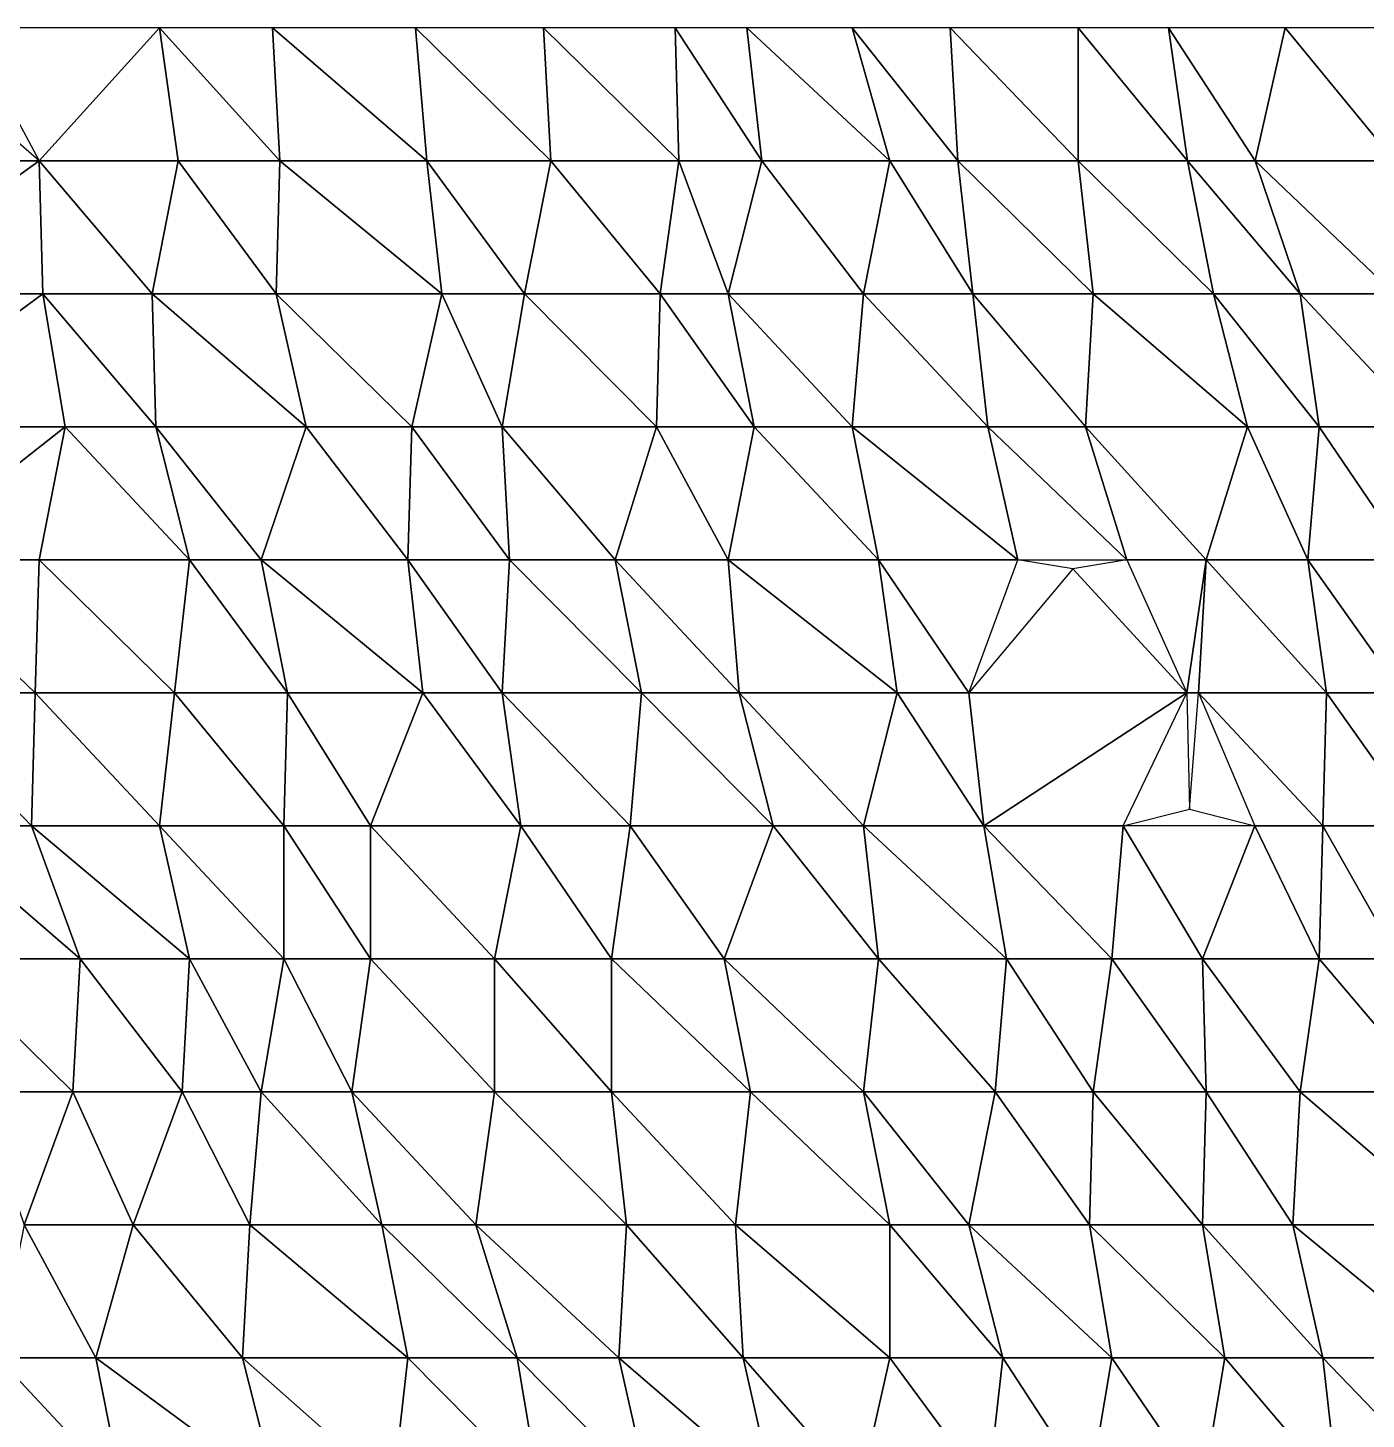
# Model space of a CAD drawing. Header units: metres. Extents: x -317 to 276, y -240 to 234.
# Drawn here: x -39 to 21.4, y 171.2 to 234 of the extents above; entities that cross this region are included whole.
import ezdxf

# ---------------------------------------------------------------- set-up
doc = ezdxf.new("R2010")
doc.units = ezdxf.units.M

msp = doc.modelspace()

# ---------------------------------------------------------------- linework, layer by layer
for points in [[(-38.450653, 228, -526.0685), (-33.01596, 234, -528.6353), (-41.66562, 234, -531.9534), (-41.66552, 234.0001, -531.9533)], [(-38.450653, 228, -526.0685), (-32.16992, 228, -527.0866), (-33.01596, 234, -528.6353), (-33.01586, 234.0001, -528.6352)], [(-33.01596, 234, -528.6353), (-27.581238, 228, -531.2021), (-27.919678, 234, -531.8216), (-27.919579, 234.0001, -531.8215)], [(-33.01596, 234, -528.6353), (-32.16992, 228, -527.0866), (-27.581238, 228, -531.2021), (-27.581139, 228.0001, -531.20197)], [(-27.919678, 234, -531.8216), (-20.962067, 228, -531.60077), (-21.469696, 234, -532.53), (-21.469597, 234.0001, -532.5299)], [(-27.919678, 234, -531.8216), (-27.581238, 228, -531.2021), (-20.962067, 228, -531.60077), (-20.961967, 228.0001, -531.60065)], [(-21.469696, 234, -532.53), (-15.358185, 228, -533.85785), (-15.696594, 234, -534.47736), (-15.696494, 234.0001, -534.47723)], [(-21.469696, 234, -532.53), (-20.962067, 228, -531.60077), (-15.358185, 228, -533.85785), (-15.358085, 228.0001, -533.8577)], [(-15.696594, 234, -534.47736), (-9.585052, 228, -535.80524), (-9.754272, 234, -536.115), (-9.754172, 234.0001, -536.11487)], [(-15.696594, 234, -534.47736), (-15.358185, 228, -533.85785), (-9.585052, 228, -535.80524), (-9.584952, 228.0001, -535.8051)], [(-9.754272, 234, -536.115), (-5.842438, 228, -541.4694), (-6.519257, 234, -542.7083), (-6.519157, 234.0001, -542.7082)], [(-9.754272, 234, -536.115), (-9.585052, 228, -535.80524), (-5.842438, 228, -541.4694), (-5.842338, 228.0001, -541.4693)], [(-6.519257, 234, -542.7083), (-0.069305, 228, -543.41675), (-1.761383, 234, -546.5141), (-1.761283, 234.0001, -546.514)], [(-6.519257, 234, -542.7083), (-5.842438, 228, -541.4694), (-0.069305, 228, -543.41675), (-0.069205, 228.0001, -543.4166)], [(-1.761383, 234, -546.5141), (2.996491, 228, -550.3198), (2.65805, 234, -550.93933), (2.65815, 234.0001, -550.9392)], [(-1.761383, 234, -546.5141), (-0.069305, 228, -543.41675), (2.996491, 228, -550.3198), (2.99659, 228.0001, -550.3197)], [(2.65805, 234, -550.93933), (8.431152, 228, -552.88666), (8.431152, 234, -552.88666), (8.431252, 234.0001, -552.88654)], [(2.65805, 234, -550.93933), (2.996491, 228, -550.3198), (8.431152, 228, -552.88666), (8.431252, 228.0001, -552.88654)], [(8.431152, 234, -552.88666), (13.358246, 228, -556.3827), (12.512207, 234, -557.9314), (12.512307, 234.0001, -557.9313)], [(8.431152, 234, -552.88666), (8.431152, 228, -552.88666), (13.358246, 228, -556.3827), (13.358346, 228.0001, -556.38257)], [(12.512207, 234, -557.9314), (16.424042, 228, -563.28577), (17.77771, 234, -560.8079), (17.77781, 234.0001, -560.8078)], [(12.512207, 234, -557.9314), (13.358246, 228, -556.3827), (16.424042, 228, -563.28577), (16.42414, 228.0001, -563.28564)], [(17.77771, 234, -560.8079), (16.424042, 228, -563.28577), (22.704773, 228, -564.30396), (22.704872, 228.0001, -564.30383)], [(17.77771, 234, -560.8079), (22.704773, 228, -564.30396), (22.027924, 234, -565.54285), (22.028023, 234.0001, -565.5427)], [(-43.37979, 232.2857, -528.83374), (-47.94638, 228, -530.9353), (-38.450653, 228, -526.0685), (-38.450554, 228.0001, -526.06836)], [(-46.7619, 222, -528.76715), (-38.450653, 228, -526.0685), (-47.94638, 228, -530.9353), (-47.94628, 228.0001, -530.9352)], [(-46.7619, 222, -528.76715), (-38.281433, 222, -525.7587), (-38.450653, 228, -526.0685), (-38.450554, 228.0001, -526.06836)], [(-38.450653, 228, -526.0685), (-33.35437, 222, -529.25476), (-32.16992, 228, -527.0866), (-32.169823, 228.0001, -527.0865)], [(-38.450653, 228, -526.0685), (-38.281433, 222, -525.7587), (-33.35437, 222, -529.25476), (-33.35427, 222.0001, -529.25464)], [(-32.16992, 228, -527.0866), (-33.35437, 222, -529.25476), (-27.750458, 222, -531.51184), (-27.750359, 222.0001, -531.5117)], [(-32.16992, 228, -527.0866), (-27.750458, 222, -531.51184), (-27.581238, 228, -531.2021), (-27.581139, 228.0001, -531.20197)], [(-27.581238, 228, -531.2021), (-27.750458, 222, -531.51184), (-20.285248, 222, -530.3618), (-20.285149, 222.0001, -530.3617)], [(-27.581238, 228, -531.2021), (-20.285248, 222, -530.3618), (-20.962067, 228, -531.60077), (-20.961967, 228.0001, -531.60065)], [(-20.962067, 228, -531.60077), (-16.542664, 222, -536.026), (-15.358185, 228, -533.85785), (-15.358085, 228.0001, -533.8577)], [(-20.962067, 228, -531.60077), (-20.285248, 222, -530.3618), (-16.542664, 222, -536.026), (-16.542564, 222.0001, -536.0259)], [(-15.358185, 228, -533.85785), (-16.542664, 222, -536.026), (-10.431091, 222, -537.3539), (-10.430991, 222.0001, -537.35376)], [(-15.358185, 228, -533.85785), (-10.431091, 222, -537.3539), (-9.585052, 228, -535.80524), (-9.584952, 228.0001, -535.8051)], [(-9.585052, 228, -535.80524), (-10.431091, 222, -537.3539), (-7.365326, 222, -544.257), (-7.365226, 222.0001, -544.2569)], [(-9.585052, 228, -535.80524), (-7.365326, 222, -544.257), (-5.842438, 228, -541.4694), (-5.842338, 228.0001, -541.4693)], [(-5.842438, 228, -541.4694), (-7.365326, 222, -544.257), (-1.253754, 222, -545.58484), (-1.253654, 222.0001, -545.5847)], [(-5.842438, 228, -541.4694), (-1.253754, 222, -545.58484), (-0.069305, 228, -543.41675), (-0.069205, 228.0001, -543.4166)], [(-0.069305, 228, -543.41675), (-1.253754, 222, -545.58484), (3.673309, 222, -549.08093), (3.673409, 222.0001, -549.0808)], [(-0.069305, 228, -543.41675), (3.673309, 222, -549.08093), (2.996491, 228, -550.3198), (2.99659, 228.0001, -550.3197)], [(2.996491, 228, -550.3198), (9.108002, 222, -551.6477), (8.431152, 228, -552.88666), (8.431252, 228.0001, -552.88654)], [(2.996491, 228, -550.3198), (3.673309, 222, -549.08093), (9.108002, 222, -551.6477), (9.108102, 222.0001, -551.6476)], [(8.431152, 228, -552.88666), (14.542725, 222, -554.21454), (13.358246, 228, -556.3827), (13.358346, 228.0001, -556.38257)], [(8.431152, 228, -552.88666), (9.108002, 222, -551.6477), (14.542725, 222, -554.21454), (14.542825, 222.0001, -554.2144)], [(13.358246, 228, -556.3827), (18.454529, 222, -559.569), (16.424042, 228, -563.28577), (16.42414, 228.0001, -563.28564)], [(13.358246, 228, -556.3827), (14.542725, 222, -554.21454), (18.454529, 222, -559.569), (18.454628, 222.0001, -559.56885)], [(16.424042, 228, -563.28577), (22.704773, 222, -564.30396), (22.704773, 228, -564.30396), (22.704872, 228.0001, -564.30383)], [(16.424042, 228, -563.28577), (18.454529, 222, -559.569), (22.704773, 222, -564.30396), (22.704872, 222.0001, -564.30383)], [(-46.423492, 216, -528.1477), (-38.281433, 222, -525.7587), (-46.7619, 222, -528.76715), (-46.761803, 222.0001, -528.767)], [(-46.423492, 216, -528.1477), (-37.266174, 216, -523.9003), (-38.281433, 222, -525.7587), (-38.281334, 222.0001, -525.7586)], [(-38.281433, 222, -525.7587), (-33.18518, 216, -528.94507), (-33.35437, 222, -529.25476), (-33.35427, 222.0001, -529.25464)], [(-38.281433, 222, -525.7587), (-37.266174, 216, -523.9003), (-33.18518, 216, -528.94507), (-33.18508, 216.0001, -528.94495)], [(-33.35437, 222, -529.25476), (-26.39679, 216, -529.03394), (-27.750458, 222, -531.51184), (-27.750359, 222.0001, -531.5117)], [(-33.35437, 222, -529.25476), (-33.18518, 216, -528.94507), (-26.39679, 216, -529.03394), (-26.39669, 216.0001, -529.0338)], [(-27.750458, 222, -531.51184), (-21.638916, 216, -532.8397), (-20.285248, 222, -530.3618), (-20.285149, 222.0001, -530.3617)], [(-27.750458, 222, -531.51184), (-26.39679, 216, -529.03394), (-21.638916, 216, -532.8397), (-21.638817, 216.0001, -532.8396)], [(-20.285248, 222, -530.3618), (-21.638916, 216, -532.8397), (-17.557892, 216, -537.8844), (-17.557793, 216.0001, -537.8843)], [(-20.285248, 222, -530.3618), (-17.557892, 216, -537.8844), (-16.542664, 222, -536.026), (-16.542564, 222.0001, -536.0259)], [(-16.542664, 222, -536.026), (-17.557892, 216, -537.8844), (-10.600311, 216, -537.66364), (-10.600211, 216.0001, -537.6635)], [(-16.542664, 222, -536.026), (-10.600311, 216, -537.66364), (-10.431091, 222, -537.3539), (-10.430991, 222.0001, -537.35376)], [(-10.431091, 222, -537.3539), (-10.600311, 216, -537.66364), (-6.180847, 216, -542.08887), (-6.180747, 216.0001, -542.08875)], [(-10.431091, 222, -537.3539), (-6.180847, 216, -542.08887), (-7.365326, 222, -544.257), (-7.365226, 222.0001, -544.2569)], [(-7.365326, 222, -544.257), (-1.761383, 216, -546.5141), (-1.253754, 222, -545.58484), (-1.253654, 222.0001, -545.5847)], [(-7.365326, 222, -544.257), (-6.180847, 216, -542.08887), (-1.761383, 216, -546.5141), (-1.761283, 216.0001, -546.514)], [(-1.253754, 222, -545.58484), (-1.761383, 216, -546.5141), (4.350159, 216, -547.842), (4.350259, 216.0001, -547.84186)], [(-1.253754, 222, -545.58484), (4.350159, 216, -547.842), (3.673309, 222, -549.08093), (3.673409, 222.0001, -549.0808)], [(3.673309, 222, -549.08093), (8.769592, 216, -552.2672), (9.108002, 222, -551.6477), (9.108102, 222.0001, -551.6476)], [(3.673309, 222, -549.08093), (4.350159, 216, -547.842), (8.769592, 216, -552.2672), (8.769692, 216.0001, -552.2671)], [(9.108002, 222, -551.6477), (8.769592, 216, -552.2672), (16.065582, 216, -551.42694), (16.065681, 216.0001, -551.4268)], [(9.108002, 222, -551.6477), (16.065582, 216, -551.42694), (14.542725, 222, -554.21454), (14.542825, 222.0001, -554.2144)], [(14.542725, 222, -554.21454), (19.300598, 216, -558.0203), (18.454529, 222, -559.569), (18.454628, 222.0001, -559.56885)], [(14.542725, 222, -554.21454), (16.065582, 216, -551.42694), (19.300598, 216, -558.0203), (19.300697, 216.0001, -558.0202)], [(18.454529, 222, -559.569), (24.058441, 216, -561.82605), (22.704773, 222, -564.30396), (22.704872, 222.0001, -564.30383)], [(18.454529, 222, -559.569), (19.300598, 216, -558.0203), (24.058441, 216, -561.82605), (24.05854, 216.0001, -561.8259)], [(-44.900604, 210, -525.3601), (-37.266174, 216, -523.9003), (-46.423492, 216, -528.1477), (-46.423393, 216.0001, -528.1476)], [(-44.900604, 210, -525.3601), (-38.450653, 210, -526.0685), (-37.266174, 216, -523.9003), (-37.266075, 216.0001, -523.9002)], [(-37.266174, 216, -523.9003), (-38.450653, 210, -526.0685), (-31.662292, 210, -526.1574), (-31.662193, 210.0001, -526.1573)], [(-37.266174, 216, -523.9003), (-31.662292, 210, -526.1574), (-33.18518, 216, -528.94507), (-33.18508, 216.0001, -528.94495)], [(-33.18518, 216, -528.94507), (-28.427307, 210, -532.7508), (-26.39679, 216, -529.03394), (-26.39669, 216.0001, -529.0338)], [(-33.18518, 216, -528.94507), (-31.662292, 210, -526.1574), (-28.427307, 210, -532.7508), (-28.427208, 210.0001, -532.7507)], [(-26.39679, 216, -529.03394), (-28.427307, 210, -532.7508), (-21.808136, 210, -533.1495), (-21.808037, 210.0001, -533.14935)], [(-26.39679, 216, -529.03394), (-21.808136, 210, -533.1495), (-21.638916, 216, -532.8397), (-21.638817, 216.0001, -532.8396)], [(-21.638916, 216, -532.8397), (-21.808136, 210, -533.1495), (-17.219482, 210, -537.26495), (-17.219383, 210.0001, -537.26483)], [(-21.638916, 216, -532.8397), (-17.219482, 210, -537.26495), (-17.557892, 216, -537.8844), (-17.557793, 216.0001, -537.8843)], [(-17.557892, 216, -537.8844), (-12.461609, 210, -541.07074), (-10.600311, 216, -537.66364), (-10.600211, 216.0001, -537.6635)], [(-17.557892, 216, -537.8844), (-17.219482, 210, -537.26495), (-12.461609, 210, -541.07074), (-12.461509, 210.0001, -541.0706)], [(-10.600311, 216, -537.66364), (-12.461609, 210, -541.07074), (-7.365326, 210, -544.257), (-7.365226, 210.0001, -544.2569)], [(-10.600311, 216, -537.66364), (-7.365326, 210, -544.257), (-6.180847, 216, -542.08887), (-6.180747, 216.0001, -542.08875)], [(-6.180847, 216, -542.08887), (-7.365326, 210, -544.257), (-0.576935, 210, -544.34595), (-0.576835, 210.0001, -544.3458)], [(-6.180847, 216, -542.08887), (-0.576935, 210, -544.34595), (-1.761383, 216, -546.5141), (-1.761283, 216.0001, -546.514)], [(-1.761383, 216, -546.5141), (5.703827, 210, -545.3641), (4.350159, 216, -547.842), (4.350259, 216.0001, -547.84186)], [(-1.761383, 216, -546.5141), (-0.576935, 210, -544.34595), (5.703827, 210, -545.3641), (5.703927, 210.0001, -545.36395)], [(4.350159, 216, -547.842), (10.63089, 210, -548.8601), (8.769592, 216, -552.2672), (8.769692, 216.0001, -552.2671)], [(4.350159, 216, -547.842), (5.703827, 210, -545.3641), (10.63089, 210, -548.8601), (10.63099, 210.0001, -548.86)], [(8.769592, 216, -552.2672), (14.204285, 210, -554.834), (16.065582, 216, -551.42694), (16.065681, 216.0001, -551.4268)], [(8.769592, 216, -552.2672), (10.63089, 210, -548.8601), (14.204285, 210, -554.834), (14.204385, 210.0001, -554.83386)], [(16.065582, 216, -551.42694), (14.204285, 210, -554.834), (18.792969, 210, -558.9495), (18.793068, 210.0001, -558.9494)], [(16.065582, 216, -551.42694), (18.792969, 210, -558.9495), (19.300598, 216, -558.0203), (19.300697, 216.0001, -558.0202)], [(19.300598, 216, -558.0203), (18.792969, 210, -558.9495), (23.381592, 210, -563.065), (23.381691, 210.0001, -563.0649)], [(19.300598, 216, -558.0203), (23.381592, 210, -563.065), (24.058441, 216, -561.82605), (24.05854, 216.0001, -561.8259)], [(-44.900604, 210, -525.3601), (-38.619843, 204, -526.37823), (-38.450653, 210, -526.0685), (-38.450554, 210.0001, -526.06836)], [(-44.900604, 210, -525.3601), (-44.562195, 204, -524.7406), (-38.619843, 204, -526.37823), (-38.619743, 204.0001, -526.3781)], [(-38.450653, 210, -526.0685), (-38.619843, 204, -526.37823), (-32.33914, 204, -527.39636), (-32.339043, 204.0001, -527.39624)], [(-38.450653, 210, -526.0685), (-32.33914, 204, -527.39636), (-31.662292, 210, -526.1574), (-31.662193, 210.0001, -526.1573)], [(-31.662292, 210, -526.1574), (-32.33914, 204, -527.39636), (-27.242828, 204, -530.58264), (-27.24273, 204.0001, -530.5825)], [(-31.662292, 210, -526.1574), (-27.242828, 204, -530.58264), (-28.427307, 210, -532.7508), (-28.427208, 210.0001, -532.7507)], [(-28.427307, 210, -532.7508), (-21.131287, 204, -531.9105), (-21.808136, 210, -533.1495), (-21.808037, 210.0001, -533.14935)], [(-28.427307, 210, -532.7508), (-27.242828, 204, -530.58264), (-21.131287, 204, -531.9105), (-21.131187, 204.0001, -531.9104)], [(-21.808136, 210, -533.1495), (-17.557892, 204, -537.8844), (-17.219482, 210, -537.26495), (-17.219383, 210.0001, -537.26483)], [(-21.808136, 210, -533.1495), (-21.131287, 204, -531.9105), (-17.557892, 204, -537.8844), (-17.557793, 204.0001, -537.8843)], [(-17.219482, 210, -537.26495), (-17.557892, 204, -537.8844), (-11.277161, 204, -538.9026), (-11.27706, 204.0001, -538.90247)], [(-17.219482, 210, -537.26495), (-11.277161, 204, -538.9026), (-12.461609, 210, -541.07074), (-12.461509, 210.0001, -541.0706)], [(-12.461609, 210, -541.07074), (-6.857697, 204, -543.3278), (-7.365326, 210, -544.257), (-7.365226, 210.0001, -544.2569)], [(-12.461609, 210, -541.07074), (-11.277161, 204, -538.9026), (-6.857697, 204, -543.3278), (-6.857596, 204.0001, -543.3277)], [(-7.365326, 210, -544.257), (0.269104, 204, -542.79724), (-0.576935, 210, -544.34595), (-0.576835, 210.0001, -544.3458)], [(-7.365326, 210, -544.257), (-6.857697, 204, -543.3278), (0.269104, 204, -542.79724), (0.269204, 204.0001, -542.7971)], [(-0.576935, 210, -544.34595), (3.50412, 204, -549.3906), (5.703827, 210, -545.3641), (5.703927, 210.0001, -545.36395)], [(-0.576935, 210, -544.34595), (0.269104, 204, -542.79724), (3.50412, 204, -549.3906), (3.50422, 204.0001, -549.3905)], [(10.63089, 210, -548.8601), (8.184845, 209.58621, -547.0801), (5.703827, 210, -545.3641), (5.703927, 210.0001, -545.36395)], [(13.338226, 204, -543.90436), (14.204285, 210, -554.834), (10.63089, 210, -548.8601), (10.63099, 210.0001, -548.86)], [(13.338226, 204, -543.90436), (13.865875, 204, -555.4535), (14.204285, 210, -554.834), (14.204385, 210.0001, -554.83386)], [(14.204285, 210, -554.834), (13.865875, 204, -555.4535), (19.639008, 204, -557.4009), (19.639107, 204.0001, -557.40076)], [(14.204285, 210, -554.834), (19.639008, 204, -557.4009), (18.792969, 210, -558.9495), (18.793068, 210.0001, -558.9494)], [(18.792969, 210, -558.9495), (23.043182, 204, -563.68445), (23.381592, 210, -563.065), (23.381691, 210.0001, -563.0649)], [(18.792969, 210, -558.9495), (19.639008, 204, -557.4009), (23.043182, 204, -563.68445), (23.043282, 204.0001, -563.6843)], [(8.184845, 209.58621, -547.0801), (3.50412, 204, -549.3906), (13.338226, 204, -543.90436), (13.338326, 204.0001, -543.90424)], [(-44.562195, 204, -524.7406), (-38.789062, 198, -526.688), (-38.619843, 204, -526.37823), (-38.619743, 204.0001, -526.3781)], [(-38.619843, 204, -526.37823), (-33.01596, 198, -528.6353), (-32.33914, 204, -527.39636), (-32.339043, 204.0001, -527.39624)], [(-32.33914, 204, -527.39636), (-27.412048, 198, -530.8924), (-27.242828, 204, -530.58264), (-27.24273, 204.0001, -530.5825)], [(-27.242828, 204, -530.58264), (-23.500214, 198, -536.2468), (-21.131287, 204, -531.9105), (-21.131187, 204.0001, -531.9104)], [(-21.131287, 204, -531.9105), (-16.711853, 198, -536.33575), (-17.557892, 204, -537.8844), (-17.557793, 204.0001, -537.8843)], [(-17.557892, 204, -537.8844), (-11.784759, 198, -539.8318), (-11.277161, 204, -538.9026), (-11.27706, 204.0001, -538.90247)], [(-11.277161, 204, -538.9026), (-5.334808, 198, -540.54016), (-6.857697, 204, -543.3278), (-6.857596, 204.0001, -543.3277)], [(-6.857697, 204, -543.3278), (-1.253754, 198, -545.58484), (0.269104, 204, -542.79724), (0.269204, 204.0001, -542.7971)], [(0.269104, 204, -542.79724), (4.180939, 198, -548.15173), (3.50412, 204, -549.3906), (3.50422, 204.0001, -549.3905)], [(4.180939, 198, -548.15173), (13.338226, 204, -543.90436), (3.50412, 204, -549.3906), (3.50422, 204.0001, -549.3905)], [(4.180939, 198, -548.15173), (10.46167, 198, -549.16986), (13.338226, 204, -543.90436), (13.338326, 204.0001, -543.90424)], [(13.338226, 204, -543.90436), (13.45398, 198.75, -549.94995), (13.865875, 204, -555.4535), (13.865975, 204.0001, -555.45337)], [(13.865875, 204, -555.4535), (19.469788, 198, -557.7106), (19.639008, 204, -557.4009), (19.639107, 204.0001, -557.40076)], [(19.639008, 204, -557.4009), (23.889221, 198, -562.1358), (23.043182, 204, -563.68445), (23.043282, 204.0001, -563.6843)], [(-44.562195, 204, -524.7406), (-43.546936, 198, -522.8822), (-38.789062, 198, -526.688), (-38.788963, 198.0001, -526.68787)], [(-38.619843, 204, -526.37823), (-38.789062, 198, -526.688), (-33.01596, 198, -528.6353), (-33.01586, 198.0001, -528.6352)], [(-32.33914, 204, -527.39636), (-33.01596, 198, -528.6353), (-27.412048, 198, -530.8924), (-27.41195, 198.0001, -530.8923)], [(-27.242828, 204, -530.58264), (-27.412048, 198, -530.8924), (-23.500214, 198, -536.2468), (-23.500114, 198.0001, -536.2467)], [(-21.131287, 204, -531.9105), (-23.500214, 198, -536.2468), (-16.711853, 198, -536.33575), (-16.711754, 198.0001, -536.33563)], [(-17.557892, 204, -537.8844), (-16.711853, 198, -536.33575), (-11.784759, 198, -539.8318), (-11.784659, 198.0001, -539.83167)], [(-11.277161, 204, -538.9026), (-11.784759, 198, -539.8318), (-5.334808, 198, -540.54016), (-5.334708, 198.0001, -540.54004)], [(-6.857697, 204, -543.3278), (-5.334808, 198, -540.54016), (-1.253754, 198, -545.58484), (-1.253654, 198.0001, -545.5847)], [(0.269104, 204, -542.79724), (-1.253754, 198, -545.58484), (4.180939, 198, -548.15173), (4.181039, 198.0001, -548.1516)], [(13.865875, 204, -555.4535), (16.403992, 198, -550.8075), (19.469788, 198, -557.7106), (19.469887, 198.0001, -557.71045)], [(19.639008, 204, -557.4009), (19.469788, 198, -557.7106), (23.889221, 198, -562.1358), (23.88932, 198.0001, -562.1357)], [(13.45398, 198.75, -549.94995), (16.403992, 198, -550.8075), (10.46167, 198, -549.16986), (10.46177, 198.0001, -549.16974)], [(-43.546936, 198, -522.8822), (-36.589355, 192, -522.6614), (-38.789062, 198, -526.688), (-38.788963, 198.0001, -526.68787)], [(-43.546936, 198, -522.8822), (-43.039307, 192, -521.953), (-36.589355, 192, -522.6614), (-36.589256, 192.0001, -522.66125)], [(-38.789062, 198, -526.688), (-31.662292, 192, -526.1574), (-33.01596, 198, -528.6353), (-33.01586, 198.0001, -528.6352)], [(-38.789062, 198, -526.688), (-36.589355, 192, -522.6614), (-31.662292, 192, -526.1574), (-31.662193, 192.0001, -526.1573)], [(-33.01596, 198, -528.6353), (-27.412048, 192, -530.8924), (-27.412048, 198, -530.8924), (-27.41195, 198.0001, -530.8923)], [(-33.01596, 198, -528.6353), (-31.662292, 192, -526.1574), (-27.412048, 192, -530.8924), (-27.41195, 192.0001, -530.8923)], [(-27.412048, 198, -530.8924), (-23.500214, 192, -536.2468), (-23.500214, 198, -536.2468), (-23.500114, 198.0001, -536.2467)], [(-27.412048, 198, -530.8924), (-27.412048, 192, -530.8924), (-23.500214, 192, -536.2468), (-23.500114, 192.0001, -536.2467)], [(-23.500214, 198, -536.2468), (-17.896332, 192, -538.5039), (-16.711853, 198, -536.33575), (-16.711754, 198.0001, -536.33563)], [(-23.500214, 198, -536.2468), (-23.500214, 192, -536.2468), (-17.896332, 192, -538.5039), (-17.896233, 192.0001, -538.5038)], [(-16.711853, 198, -536.33575), (-17.896332, 192, -538.5039), (-12.630829, 192, -541.3805), (-12.630729, 192.0001, -541.3804)], [(-16.711853, 198, -536.33575), (-12.630829, 192, -541.3805), (-11.784759, 198, -539.8318), (-11.784659, 198.0001, -539.83167)], [(-11.784759, 198, -539.8318), (-12.630829, 192, -541.3805), (-7.534515, 192, -544.5668), (-7.534415, 192.0001, -544.56665)], [(-11.784759, 198, -539.8318), (-7.534515, 192, -544.5668), (-5.334808, 198, -540.54016), (-5.334708, 198.0001, -540.54004)], [(-5.334808, 198, -540.54016), (-7.534515, 192, -544.5668), (-0.576935, 192, -544.34595), (-0.576835, 192.0001, -544.3458)], [(-5.334808, 198, -540.54016), (-0.576935, 192, -544.34595), (-1.253754, 198, -545.58484), (-1.253654, 198.0001, -545.5847)], [(-1.253754, 198, -545.58484), (5.196198, 192, -546.2933), (4.180939, 198, -548.15173), (4.181039, 198.0001, -548.1516)], [(-1.253754, 198, -545.58484), (-0.576935, 192, -544.34595), (5.196198, 192, -546.2933), (5.196298, 192.0001, -546.29315)], [(4.180939, 198, -548.15173), (9.954041, 192, -550.09906), (10.46167, 198, -549.16986), (10.46177, 198.0001, -549.16974)], [(4.180939, 198, -548.15173), (5.196198, 192, -546.2933), (9.954041, 192, -550.09906), (9.954141, 192.0001, -550.09894)], [(10.46167, 198, -549.16986), (9.954041, 192, -550.09906), (14.035095, 192, -555.14374), (14.035195, 192.0001, -555.1436)], [(10.46167, 198, -549.16986), (14.035095, 192, -555.14374), (16.403992, 198, -550.8075), (16.40409, 198.0001, -550.8074)], [(16.403992, 198, -550.8075), (14.035095, 192, -555.14374), (19.300598, 192, -558.0203), (19.300697, 192.0001, -558.0202)], [(16.403992, 198, -550.8075), (19.300598, 192, -558.0203), (19.469788, 198, -557.7106), (19.469887, 198.0001, -557.71045)], [(19.469788, 198, -557.7106), (19.300598, 192, -558.0203), (22.873962, 192, -563.9942), (22.874062, 192.0001, -563.9941)], [(19.469788, 198, -557.7106), (22.873962, 192, -563.9942), (23.889221, 198, -562.1358), (23.88932, 198.0001, -562.1357)], [(-43.039307, 192, -521.953), (-36.927765, 186, -523.2809), (-36.589355, 192, -522.6614), (-36.589256, 192.0001, -522.66125)], [(-43.039307, 192, -521.953), (-41.17801, 186, -518.5459), (-36.927765, 186, -523.2809), (-36.927666, 186.0001, -523.28076)], [(-36.589355, 192, -522.6614), (-36.927765, 186, -523.2809), (-32.0007, 186, -526.7769), (-32.000603, 186.0001, -526.7768)], [(-36.589355, 192, -522.6614), (-32.0007, 186, -526.7769), (-31.662292, 192, -526.1574), (-31.662193, 192.0001, -526.1573)], [(-31.662292, 192, -526.1574), (-32.0007, 186, -526.7769), (-28.427307, 186, -532.7508), (-28.427208, 186.0001, -532.7507)], [(-31.662292, 192, -526.1574), (-28.427307, 186, -532.7508), (-27.412048, 192, -530.8924), (-27.41195, 192.0001, -530.8923)], [(-27.412048, 192, -530.8924), (-28.427307, 186, -532.7508), (-24.346252, 186, -537.7955), (-24.346153, 186.0001, -537.79535)], [(-27.412048, 192, -530.8924), (-24.346252, 186, -537.7955), (-23.500214, 192, -536.2468), (-23.500114, 192.0001, -536.2467)], [(-23.500214, 192, -536.2468), (-24.346252, 186, -537.7955), (-17.896332, 186, -538.5039), (-17.896233, 186.0001, -538.5038)], [(-23.500214, 192, -536.2468), (-17.896332, 186, -538.5039), (-17.896332, 192, -538.5039), (-17.896233, 192.0001, -538.5038)], [(-17.896332, 192, -538.5039), (-12.630829, 186, -541.3805), (-12.630829, 192, -541.3805), (-12.630729, 192.0001, -541.3804)], [(-17.896332, 192, -538.5039), (-17.896332, 186, -538.5039), (-12.630829, 186, -541.3805), (-12.630729, 186.0001, -541.3804)], [(-12.630829, 192, -541.3805), (-6.350067, 186, -542.3986), (-7.534515, 192, -544.5668), (-7.534415, 192.0001, -544.56665)], [(-12.630829, 192, -541.3805), (-12.630829, 186, -541.3805), (-6.350067, 186, -542.3986), (-6.349967, 186.0001, -542.3985)], [(-7.534515, 192, -544.5668), (-1.253754, 186, -545.58484), (-0.576935, 192, -544.34595), (-0.576835, 192.0001, -544.3458)], [(-7.534515, 192, -544.5668), (-6.350067, 186, -542.3986), (-1.253754, 186, -545.58484), (-1.253654, 186.0001, -545.5847)], [(-0.576935, 192, -544.34595), (-1.253754, 186, -545.58484), (4.688568, 186, -547.22253), (4.688668, 186.0001, -547.2224)], [(-0.576935, 192, -544.34595), (4.688568, 186, -547.22253), (5.196198, 192, -546.2933), (5.196298, 192.0001, -546.29315)], [(5.196198, 192, -546.2933), (4.688568, 186, -547.22253), (9.108002, 186, -551.6477), (9.108102, 186.0001, -551.6476)], [(5.196198, 192, -546.2933), (9.108002, 186, -551.6477), (9.954041, 192, -550.09906), (9.954141, 192.0001, -550.09894)], [(9.954041, 192, -550.09906), (9.108002, 186, -551.6477), (14.204285, 186, -554.834), (14.204385, 186.0001, -554.83386)], [(9.954041, 192, -550.09906), (14.204285, 186, -554.834), (14.035095, 192, -555.14374), (14.035195, 192.0001, -555.1436)], [(14.035095, 192, -555.14374), (18.454529, 186, -559.569), (19.300598, 192, -558.0203), (19.300697, 192.0001, -558.0202)], [(14.035095, 192, -555.14374), (14.204285, 186, -554.834), (18.454529, 186, -559.569), (18.454628, 186.0001, -559.56885)], [(19.300598, 192, -558.0203), (18.454529, 186, -559.569), (24.39685, 186, -561.2066), (24.39695, 186.0001, -561.2065)], [(19.300598, 192, -558.0203), (24.39685, 186, -561.2066), (22.873962, 192, -563.9942), (22.874062, 192.0001, -563.9941)], [(-41.17801, 186, -518.5459), (-39.127472, 180, -527.30743), (-36.927765, 186, -523.2809), (-36.927666, 186.0001, -523.28076)], [(-36.927765, 186, -523.2809), (-39.127472, 180, -527.30743), (-34.20044, 180, -530.80347), (-34.20034, 180.0001, -530.80334)], [(-36.927765, 186, -523.2809), (-34.20044, 180, -530.80347), (-32.0007, 186, -526.7769), (-32.000603, 186.0001, -526.7768)], [(-32.0007, 186, -526.7769), (-34.20044, 180, -530.80347), (-28.934937, 180, -533.68), (-28.934837, 180.0001, -533.6799)], [(-32.0007, 186, -526.7769), (-28.934937, 180, -533.68), (-28.427307, 186, -532.7508), (-28.427208, 186.0001, -532.7507)], [(-28.427307, 186, -532.7508), (-28.934937, 180, -533.68), (-22.992584, 180, -535.3176), (-22.992485, 180.0001, -535.3175)], [(-28.427307, 186, -532.7508), (-22.992584, 180, -535.3176), (-24.346252, 186, -537.7955), (-24.346153, 186.0001, -537.79535)], [(-24.346252, 186, -537.7955), (-18.74237, 180, -540.05255), (-17.896332, 186, -538.5039), (-17.896233, 186.0001, -538.5038)], [(-24.346252, 186, -537.7955), (-22.992584, 180, -535.3176), (-18.74237, 180, -540.05255), (-18.742271, 180.0001, -540.0524)], [(-17.896332, 186, -538.5039), (-18.74237, 180, -540.05255), (-11.95398, 180, -540.14154), (-11.953879, 180.0001, -540.1414)], [(-17.896332, 186, -538.5039), (-11.95398, 180, -540.14154), (-12.630829, 186, -541.3805), (-12.630729, 186.0001, -541.3804)], [(-12.630829, 186, -541.3805), (-7.026886, 180, -543.6376), (-6.350067, 186, -542.3986), (-6.349967, 186.0001, -542.3985)], [(-12.630829, 186, -541.3805), (-11.95398, 180, -540.14154), (-7.026886, 180, -543.6376), (-7.026786, 180.0001, -543.63745)], [(-6.350067, 186, -542.3986), (-7.026886, 180, -543.6376), (-0.069305, 180, -543.41675), (-0.069205, 180.0001, -543.4166)], [(-6.350067, 186, -542.3986), (-0.069305, 180, -543.41675), (-1.253754, 186, -545.58484), (-1.253654, 186.0001, -545.5847)], [(-1.253754, 186, -545.58484), (3.50412, 180, -549.3906), (4.688568, 186, -547.22253), (4.688668, 186.0001, -547.2224)], [(-1.253754, 186, -545.58484), (-0.069305, 180, -543.41675), (3.50412, 180, -549.3906), (3.50422, 180.0001, -549.3905)], [(4.688568, 186, -547.22253), (3.50412, 180, -549.3906), (8.938782, 180, -551.95746), (8.938882, 180.0001, -551.95734)], [(4.688568, 186, -547.22253), (8.938782, 180, -551.95746), (9.108002, 186, -551.6477), (9.108102, 186.0001, -551.6476)], [(9.108002, 186, -551.6477), (8.938782, 180, -551.95746), (14.035095, 180, -555.14374), (14.035195, 180.0001, -555.1436)], [(9.108002, 186, -551.6477), (14.035095, 180, -555.14374), (14.204285, 186, -554.834), (14.204385, 186.0001, -554.83386)], [(14.204285, 186, -554.834), (14.035095, 180, -555.14374), (18.11612, 180, -560.1885), (18.116219, 180.0001, -560.18835)], [(14.204285, 186, -554.834), (18.11612, 180, -560.1885), (18.454529, 186, -559.569), (18.454628, 186.0001, -559.56885)], [(18.454529, 186, -559.569), (18.11612, 180, -560.1885), (25.41211, 180, -559.34814), (25.412209, 180.0001, -559.348)], [(18.454529, 186, -559.569), (25.41211, 180, -559.34814), (24.39685, 186, -561.2066), (24.39695, 186.0001, -561.2065)], [(-39.127472, 180, -527.30743), (-40.31195, 174, -529.4756), (-35.892517, 174, -533.9008), (-35.892418, 174.0001, -533.9007)], [(-39.127472, 180, -527.30743), (-35.892517, 174, -533.9008), (-34.20044, 180, -530.80347), (-34.20034, 180.0001, -530.80334)], [(-34.20044, 180, -530.80347), (-35.892517, 174, -533.9008), (-29.273346, 174, -534.29944), (-29.273247, 174.0001, -534.2993)], [(-34.20044, 180, -530.80347), (-29.273346, 174, -534.29944), (-28.934937, 180, -533.68), (-28.934837, 180.0001, -533.6799)], [(-28.934937, 180, -533.68), (-29.273346, 174, -534.29944), (-21.808136, 174, -533.1495), (-21.808037, 174.0001, -533.14935)], [(-28.934937, 180, -533.68), (-21.808136, 174, -533.1495), (-22.992584, 180, -535.3176), (-22.992485, 180.0001, -535.3175)], [(-22.992584, 180, -535.3176), (-16.881073, 174, -536.6455), (-18.74237, 180, -540.05255), (-18.742271, 180.0001, -540.0524)], [(-22.992584, 180, -535.3176), (-21.808136, 174, -533.1495), (-16.881073, 174, -536.6455), (-16.880974, 174.0001, -536.6454)], [(-18.74237, 180, -540.05255), (-12.292389, 174, -540.761), (-11.95398, 180, -540.14154), (-11.953879, 180.0001, -540.1414)], [(-18.74237, 180, -540.05255), (-16.881073, 174, -536.6455), (-12.292389, 174, -540.761), (-12.292289, 174.0001, -540.76086)], [(-11.95398, 180, -540.14154), (-12.292389, 174, -540.761), (-6.688477, 174, -543.01807), (-6.688376, 174.0001, -543.01794)], [(-11.95398, 180, -540.14154), (-6.688477, 174, -543.01807), (-7.026886, 180, -543.6376), (-7.026786, 180.0001, -543.63745)], [(-7.026886, 180, -543.6376), (-0.069305, 174, -543.41675), (-0.069305, 180, -543.41675), (-0.069205, 180.0001, -543.4166)], [(-7.026886, 180, -543.6376), (-6.688477, 174, -543.01807), (-0.069305, 174, -543.41675), (-0.069205, 174.0001, -543.4166)], [(-0.069305, 180, -543.41675), (5.026978, 174, -546.603), (3.50412, 180, -549.3906), (3.50422, 180.0001, -549.3905)], [(-0.069305, 180, -543.41675), (-0.069305, 174, -543.41675), (5.026978, 174, -546.603), (5.027078, 174.0001, -546.6029)], [(3.50412, 180, -549.3906), (9.954041, 174, -550.09906), (8.938782, 180, -551.95746), (8.938882, 180.0001, -551.95734)], [(3.50412, 180, -549.3906), (5.026978, 174, -546.603), (9.954041, 174, -550.09906), (9.954141, 174.0001, -550.09894)], [(8.938782, 180, -551.95746), (15.050323, 174, -553.28534), (14.035095, 180, -555.14374), (14.035195, 180.0001, -555.1436)], [(8.938782, 180, -551.95746), (9.954041, 174, -550.09906), (15.050323, 174, -553.28534), (15.050424, 174.0001, -553.2852)], [(14.035095, 180, -555.14374), (19.469788, 174, -557.7106), (18.11612, 180, -560.1885), (18.116219, 180.0001, -560.18835)], [(14.035095, 180, -555.14374), (15.050323, 174, -553.28534), (19.469788, 174, -557.7106), (19.469887, 174.0001, -557.71045)], [(18.11612, 180, -560.1885), (25.41211, 174, -559.34814), (25.41211, 180, -559.34814), (25.412209, 180.0001, -559.348)], [(18.11612, 180, -560.1885), (19.469788, 174, -557.7106), (25.41211, 174, -559.34814), (25.412209, 174.0001, -559.348)], [(-40.31195, 174, -529.4756), (-41.66562, 168, -531.9534), (-34.70807, 168, -531.73267), (-34.70797, 168.0001, -531.73254)], [(-40.31195, 174, -529.4756), (-34.70807, 168, -531.73267), (-35.892517, 174, -533.9008), (-35.892418, 174.0001, -533.9007)], [(-35.892517, 174, -533.9008), (-27.750458, 168, -531.51184), (-29.273346, 174, -534.29944), (-29.273247, 174.0001, -534.2993)], [(-35.892517, 174, -533.9008), (-34.70807, 168, -531.73267), (-27.750458, 168, -531.51184), (-27.750359, 168.0001, -531.5117)], [(-29.273346, 174, -534.29944), (-22.484955, 168, -534.3884), (-21.808136, 174, -533.1495), (-21.808037, 174.0001, -533.14935)], [(-29.273346, 174, -534.29944), (-27.750458, 168, -531.51184), (-22.484955, 168, -534.3884), (-22.484856, 168.0001, -534.3883)], [(-21.808136, 174, -533.1495), (-22.484955, 168, -534.3884), (-15.865814, 168, -534.7871), (-15.865714, 168.0001, -534.787)], [(-21.808136, 174, -533.1495), (-15.865814, 168, -534.7871), (-16.881073, 174, -536.6455), (-16.880974, 174.0001, -536.6454)], [(-16.881073, 174, -536.6455), (-10.938721, 168, -538.2831), (-12.292389, 174, -540.761), (-12.292289, 174.0001, -540.76086)], [(-16.881073, 174, -536.6455), (-15.865814, 168, -534.7871), (-10.938721, 168, -538.2831), (-10.938621, 168.0001, -538.28296)], [(-12.292389, 174, -540.761), (-5.334808, 168, -540.54016), (-6.688477, 174, -543.01807), (-6.688376, 174.0001, -543.01794)], [(-12.292389, 174, -540.761), (-10.938721, 168, -538.2831), (-5.334808, 168, -540.54016), (-5.334708, 168.0001, -540.54004)], [(-6.688477, 174, -543.01807), (-1.422974, 168, -545.89465), (-0.069305, 174, -543.41675), (-0.069205, 174.0001, -543.4166)], [(-6.688477, 174, -543.01807), (-5.334808, 168, -540.54016), (-1.422974, 168, -545.89465), (-1.422874, 168.0001, -545.89453)], [(-0.069305, 174, -543.41675), (-1.422974, 168, -545.89465), (4.350159, 168, -547.842), (4.350259, 168.0001, -547.84186)], [(-0.069305, 174, -543.41675), (4.350159, 168, -547.842), (5.026978, 174, -546.603), (5.027078, 174.0001, -546.6029)], [(5.026978, 174, -546.603), (4.350159, 168, -547.842), (8.938782, 168, -551.95746), (8.938882, 168.0001, -551.95734)], [(5.026978, 174, -546.603), (8.938782, 168, -551.95746), (9.954041, 174, -550.09906), (9.954141, 174.0001, -550.09894)], [(9.954041, 174, -550.09906), (8.938782, 168, -551.95746), (14.035095, 168, -555.14374), (14.035195, 168.0001, -555.1436)], [(9.954041, 174, -550.09906), (14.035095, 168, -555.14374), (15.050323, 174, -553.28534), (15.050424, 174.0001, -553.2852)], [(15.050323, 174, -553.28534), (14.035095, 168, -555.14374), (20.146637, 168, -556.4716), (20.146736, 168.0001, -556.4715)], [(15.050323, 174, -553.28534), (20.146637, 168, -556.4716), (19.469788, 174, -557.7106), (19.469887, 174.0001, -557.71045)], [(19.469788, 174, -557.7106), (25.24289, 168, -559.6579), (25.41211, 174, -559.34814), (25.412209, 174.0001, -559.348)], [(19.469788, 174, -557.7106), (20.146637, 168, -556.4716), (25.24289, 168, -559.6579), (25.242989, 168.0001, -559.6578)]]:
    msp.add_3dface(points)

doc.saveas('drawing.dxf')
